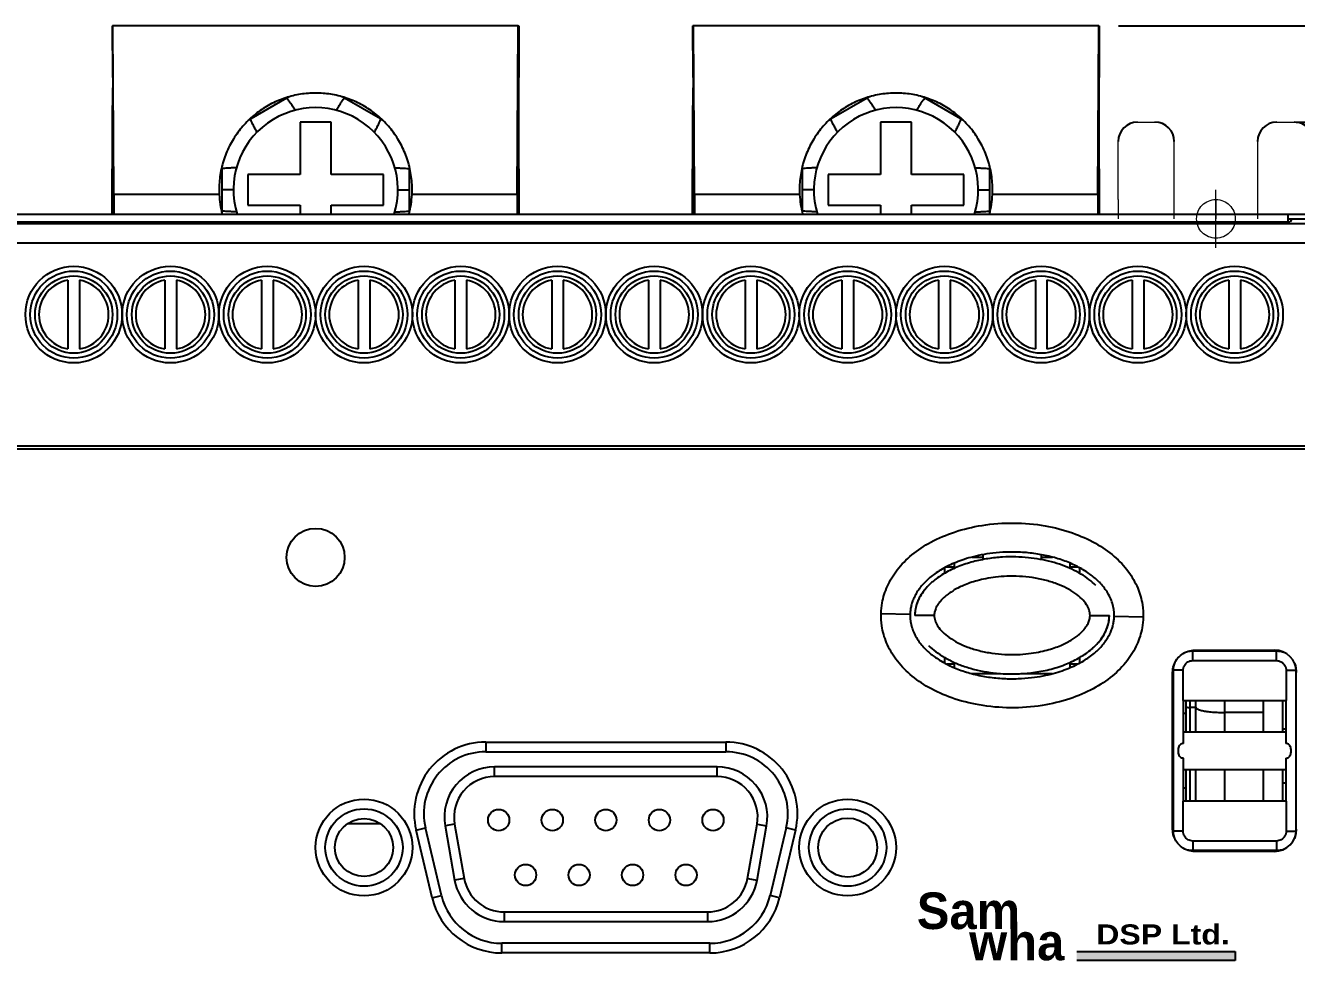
# Model space of a CAD drawing. Header units: millimetres. Extents: x 54 to 1685, y 68 to 1015.
# Drawn here: x 1211.7 to 1277.4, y 688.6 to 737.8 of the extents above; entities that cross this region are included whole.
import ezdxf

# ---------------------------------------------------------------- set-up
doc = ezdxf.new("R2010")
doc.units = ezdxf.units.MM
doc.linetypes.add('ACAD_ISO03W100', pattern=[30, 12, -18])
doc.linetypes.add('DASHED2', pattern=[9.525, 6.35, -3.175])
doc.layers.add('2', color=6, linetype='Continuous')
doc.styles.get("Standard").update_dxf_attribs({"font": 'BareunDotumPro1.ttf'})
doc.dimstyles.get("Standard").update_dxf_attribs({"dimtxt": 4, "dimasz": 2, "dimexe": 0.2, "dimexo": 1, "dimgap": 0.09, "dimtad": 0, "dimtoh": 1, "dimdec": 1, "dimzin": 0, "dimdsep": 46, "dimtxsty": 'Standard', "dimcen": -3, "dimadec": 0, "dimazin": 0, "dimtfac": 1, "dimtdec": 1, "dimtofl": 0, "dimtmove": 0, "dimatfit": 3, "dimfxl": 0, "dimtolj": 1, "dimtzin": 0, "dimarcsym": 0})

# ---------------------------------------------------------------- blocks, each defined once
blk = doc.blocks.new('*D23')
at = {"color": 0, "lineweight": -2}
for p, q in [((1274.199, 728.009), (1313.268, 728.009)), ((1313.068, 726.009), (1313.068, 706.07)), ((1313.068, 673.759), (1313.068, 693.699)), ((1274.249, 671.759), (1313.268, 671.759))]:
    blk.add_line(p, q, dxfattribs=at)
at = {"color": 0}
for points in [[(1313.401, 726.009), (1312.735, 726.009), (1313.068, 728.009)], [(1312.735, 673.759), (1313.401, 673.759), (1313.068, 671.759)]]:
    blk.add_solid(points, dxfattribs=at)
at = {"layer": 'Defpoints', "color": 0}
for p in [(1273.199, 728.009), (1313.068, 728.009), (1273.249, 671.759)]:
    blk.add_point(p, dxfattribs=at)
at = {"color": 0, "linetype": 'DASHED2', "insert": (1313.068, 699.884), "char_height": 4, "attachment_point": 5, "rotation": 90}
blk.add_mtext('\\A1;56.3', dxfattribs=at)
blk = doc.blocks.new('*D24')
at = {"color": 0, "lineweight": -2}
for p, q in [((1277.349, 732.759), (1323.78, 732.759)), ((1323.58, 730.759), (1323.58, 706.349)), ((1323.58, 669.759), (1323.58, 694.169)), ((1278.249, 667.759), (1323.78, 667.759))]:
    blk.add_line(p, q, dxfattribs=at)
at = {"color": 0}
for points in [[(1323.913, 730.759), (1323.247, 730.759), (1323.58, 732.759)], [(1323.247, 669.759), (1323.913, 669.759), (1323.58, 667.759)]]:
    blk.add_solid(points, dxfattribs=at)
at = {"layer": 'Defpoints', "color": 0}
for p in [(1276.349, 732.759), (1277.249, 667.759), (1323.58, 667.759)]:
    blk.add_point(p, dxfattribs=at)
at = {"color": 0, "linetype": 'DASHED2', "insert": (1323.58, 700.259), "char_height": 4, "attachment_point": 5, "rotation": 90}
blk.add_mtext('\\A1;65.0', dxfattribs=at)
blk = doc.blocks.new('*D25')
at = {"color": 0, "lineweight": -2}
for p, q in [((1268.165, 737.737), (1334.692, 737.737)), ((1334.492, 735.737), (1334.492, 706.441)), ((1334.492, 664.775), (1334.492, 694.071)), ((1268.046, 662.775), (1334.692, 662.775))]:
    blk.add_line(p, q, dxfattribs=at)
at = {"color": 0}
for points in [[(1334.825, 735.737), (1334.159, 735.737), (1334.492, 737.737)], [(1334.159, 664.775), (1334.825, 664.775), (1334.492, 662.775)]]:
    blk.add_solid(points, dxfattribs=at)
at = {"layer": 'Defpoints', "color": 0}
for p in [(1267.165, 737.737), (1267.046, 662.775), (1334.492, 662.775)]:
    blk.add_point(p, dxfattribs=at)
at = {"color": 0, "linetype": 'DASHED2', "insert": (1334.492, 700.256), "char_height": 4, "attachment_point": 5, "rotation": 90}
blk.add_mtext('\\A1;75.0', dxfattribs=at)

msp = doc.modelspace()

# ---------------------------------------------------------------- hatches: boundary and pattern name
msp.add_hatch(color=5).paths.add_polyline_path([(1266.007, 689.414), (1266.007, 689.881), (1274.2, 689.881), (1274.2, 689.414)])

# ---------------------------------------------------------------- linework, layer by layer
at = {"color": 7, "linetype": 'Continuous'}
for p, q in [((1216.166, 736.459), (1216.167, 737.737)), ((1216.189, 737.744), (1216.167, 737.737)), ((1237.142, 737.744), (1216.189, 737.744)), ((1216.242, 729.012), (1216.189, 737.744)), ((1216.2, 737.759), (1235.269, 737.759)), ((1216.2, 737.744), (1216.2, 737.759)), ((1216.286, 737.744), (1216.286, 737.759)), ((1218.052, 737.744), (1218.052, 737.759)), ((1218.062, 737.759), (1218.062, 737.744)), ((1218.071, 737.744), (1218.071, 737.759)), ((1218.101, 737.759), (1218.101, 737.744)), ((1235.23, 737.759), (1235.23, 737.744)), ((1235.26, 737.759), (1235.261, 737.744)), ((1235.269, 737.744), (1235.269, 737.759)), ((1235.28, 737.759), (1237.132, 737.759)), ((1235.28, 737.759), (1235.28, 737.744)), ((1237.046, 737.759), (1237.046, 737.744)), ((1237.09, 729.012), (1237.142, 737.744)), ((1237.132, 737.744), (1237.132, 737.759)), ((1237.142, 737.744), (1237.165, 737.737)), ((1237.165, 737.737), (1237.165, 736.459)), ((1246.166, 736.459), (1246.167, 737.737)), ((1246.189, 737.744), (1246.167, 737.737)), ((1267.142, 737.744), (1246.189, 737.744)), ((1246.242, 729.012), (1246.189, 737.744)), ((1246.2, 737.759), (1265.269, 737.759)), ((1246.2, 737.744), (1246.2, 737.759)), ((1246.286, 737.744), (1246.286, 737.759)), ((1248.052, 737.744), (1248.052, 737.759)), ((1248.062, 737.759), (1248.062, 737.744)), ((1248.071, 737.744), (1248.071, 737.759)), ((1248.101, 737.759), (1248.101, 737.744)), ((1265.23, 737.759), (1265.23, 737.744)), ((1265.26, 737.759), (1265.261, 737.744)), ((1265.269, 737.744), (1265.269, 737.759)), ((1265.28, 737.759), (1267.132, 737.759)), ((1265.28, 737.759), (1265.28, 737.744)), ((1267.046, 737.759), (1267.046, 737.744)), ((1267.09, 729.012), (1267.142, 737.744)), ((1267.132, 737.744), (1267.132, 737.759)), ((1267.142, 737.744), (1267.165, 737.737)), ((1267.165, 737.737), (1267.165, 736.459)), ((1216.166, 736.459), (1216.217, 728.009)), ((1237.165, 736.459), (1237.115, 728.009)), ((1246.166, 736.459), (1246.217, 728.009)), ((1267.165, 736.459), (1267.115, 728.009)), ((1216.166, 732.715), (1216.178, 734.529)), ((1225.166, 733.993), (1223.316, 732.925)), ((1230.016, 732.925), (1228.166, 733.993)), ((1237.166, 732.715), (1237.154, 734.529)), ((1246.166, 732.715), (1246.178, 734.529)), ((1255.166, 733.993), (1253.316, 732.925)), ((1260.016, 732.925), (1258.166, 733.993)), ((1267.166, 732.715), (1267.154, 734.529)), ((1216.153, 728.009), (1216.166, 732.715)), ((1227.466, 732.759), (1225.866, 732.759)), ((1225.866, 732.759), (1225.866, 730.059)), ((1227.466, 730.059), (1227.466, 732.759)), ((1237.178, 728.009), (1237.166, 732.715)), ((1246.153, 728.009), (1246.166, 732.715)), ((1257.466, 732.759), (1255.866, 732.759)), ((1255.866, 732.759), (1255.866, 730.059)), ((1257.466, 730.059), (1257.466, 732.759)), ((1267.178, 728.009), (1267.166, 732.715)), ((1221.816, 730.327), (1221.816, 728.191)), ((1225.866, 730.059), (1223.166, 730.059)), ((1223.166, 730.059), (1223.166, 728.459)), ((1230.166, 730.059), (1227.466, 730.059)), ((1230.166, 728.459), (1230.166, 730.059)), ((1231.516, 728.191), (1231.516, 730.327)), ((1251.816, 730.327), (1251.816, 728.191)), ((1255.866, 730.059), (1253.166, 730.059)), ((1253.166, 730.059), (1253.166, 728.459)), ((1260.166, 730.059), (1257.466, 730.059)), ((1260.166, 728.459), (1260.166, 730.059)), ((1261.516, 728.191), (1261.516, 730.327)), ((1216.242, 729.012), (1216.242, 728.009)), ((1221.684, 729.012), (1216.242, 729.012)), ((1222.416, 729.259), (1221.816, 729.259)), ((1230.916, 729.259), (1231.516, 729.259)), ((1237.09, 729.012), (1231.648, 729.012)), ((1237.09, 729.012), (1237.09, 728.009)), ((1251.684, 729.012), (1246.242, 729.012)), ((1246.242, 729.012), (1246.242, 728.009)), ((1252.416, 729.259), (1251.816, 729.259)), ((1260.916, 729.259), (1261.516, 729.259)), ((1267.09, 729.012), (1261.648, 729.012)), ((1267.09, 729.012), (1267.09, 728.009)), ((1176.416, 728.009), (1276.916, 728.009)), ((1223.166, 728.459), (1225.866, 728.459)), ((1225.866, 728.459), (1225.866, 728.009)), ((1227.466, 728.459), (1230.166, 728.459)), ((1227.466, 728.009), (1227.466, 728.459)), ((1253.166, 728.459), (1255.866, 728.459)), ((1255.866, 728.459), (1255.866, 728.009)), ((1257.466, 728.459), (1260.166, 728.459)), ((1257.466, 728.009), (1257.466, 728.459)), ((1267.211, 728.009), (1268.149, 728.009)), ((1276.916, 728.009), (1276.916, 727.601)), ((1278.211, 727.498), (1175.121, 727.498)), ((1176.291, 727.601), (1277.041, 727.601)), ((1276.916, 727.759), (1278.41, 727.759)), ((1277.115, 727.759), (1277.041, 727.601)), ((1278.211, 726.498), (1175.121, 726.498)), ((1213.866, 724.584), (1213.866, 721.034)), ((1214.466, 724.584), (1214.466, 721.034)), ((1218.866, 724.584), (1218.866, 721.034)), ((1219.466, 724.584), (1219.466, 721.034)), ((1223.866, 724.584), (1223.866, 721.034)), ((1224.466, 724.584), (1224.466, 721.034)), ((1228.866, 724.584), (1228.866, 721.034)), ((1229.466, 724.584), (1229.466, 721.034)), ((1233.866, 724.584), (1233.866, 721.034)), ((1234.466, 724.584), (1234.466, 721.034)), ((1238.866, 724.584), (1238.866, 721.034)), ((1239.466, 724.584), (1239.466, 721.034)), ((1243.866, 724.584), (1243.866, 721.034)), ((1244.466, 724.584), (1244.466, 721.034)), ((1248.866, 724.584), (1248.866, 721.034)), ((1249.466, 724.584), (1249.466, 721.034)), ((1253.866, 724.584), (1253.866, 721.034)), ((1254.466, 724.584), (1254.466, 721.034)), ((1258.866, 724.584), (1258.866, 721.034)), ((1259.466, 724.584), (1259.466, 721.034)), ((1263.866, 724.584), (1263.866, 721.034)), ((1264.466, 724.584), (1264.466, 721.034)), ((1268.866, 724.584), (1268.866, 721.034)), ((1269.466, 724.584), (1269.466, 721.034)), ((1273.866, 724.584), (1273.866, 721.034)), ((1274.466, 724.584), (1274.466, 721.034)), ((1279.784, 716.009), (1173.548, 716.009)), ((1279.65, 715.859), (1173.682, 715.859)), ((1261.166, 710.259), (1260.603, 710.259)), ((1261.166, 710.138), (1261.166, 710.387)), ((1264.166, 710.381), (1264.166, 710.146)), ((1264.753, 710.259), (1264.166, 710.259)), ((1259.166, 709.705), (1259.166, 709.428)), ((1259.666, 709.759), (1259.28, 709.759)), ((1259.666, 709.943), (1259.666, 709.675)), ((1265.666, 709.684), (1265.666, 709.951)), ((1266.048, 709.759), (1265.666, 709.759)), ((1266.166, 709.428), (1266.166, 709.7)), ((1255.892, 707.357), (1257.391, 707.316)), ((1258.64, 707.259), (1257.64, 707.259)), ((1266.692, 707.259), (1267.692, 707.259)), ((1269.44, 707.162), (1267.941, 707.203)), ((1259.166, 705.088), (1259.166, 704.819)), ((1266.166, 704.814), (1266.166, 705.094)), ((1276.34, 705.433), (1271.992, 705.433)), ((1271.992, 705.433), (1272.003, 705.422)), ((1272.003, 705.422), (1276.329, 705.422)), ((1272.003, 704.922), (1272.003, 705.422)), ((1272.113, 705.462), (1276.218, 705.462)), ((1276.34, 705.433), (1276.329, 705.422)), ((1276.329, 704.922), (1276.329, 705.422)), ((1259.284, 704.759), (1259.666, 704.759)), ((1259.666, 704.833), (1259.666, 704.567)), ((1265.666, 704.575), (1265.666, 704.846)), ((1265.666, 704.759), (1266.052, 704.759)), ((1270.992, 704.433), (1271.003, 704.422)), ((1270.992, 704.433), (1270.992, 696.085)), ((1271.503, 704.422), (1271.003, 704.422)), ((1271.003, 696.096), (1271.003, 704.422)), ((1271.509, 702.859), (1271.503, 704.422)), ((1272.003, 704.922), (1276.329, 704.922)), ((1276.829, 704.422), (1276.822, 702.859)), ((1276.829, 704.422), (1277.329, 704.422)), ((1277.339, 704.433), (1277.329, 704.422)), ((1277.329, 704.422), (1277.329, 696.096)), ((1277.339, 696.085), (1277.339, 704.433)), ((1260.579, 704.259), (1262.07, 704.259)), ((1263.203, 704.259), (1264.729, 704.259)), ((1270.963, 696.207), (1270.963, 704.312)), ((1271.509, 702.859), (1276.822, 702.859)), ((1271.516, 700.634), (1271.516, 702.859)), ((1271.666, 701.234), (1271.666, 702.859)), ((1271.866, 701.234), (1271.866, 702.859)), ((1272.166, 702.499), (1271.866, 702.499)), ((1272.166, 701.234), (1272.166, 702.859)), ((1273.666, 701.234), (1273.666, 702.859)), ((1275.666, 701.234), (1275.666, 702.859)), ((1276.666, 701.234), (1276.666, 702.859)), ((1276.816, 702.859), (1276.816, 700.634)), ((1271.666, 702.189), (1271.516, 702.189)), ((1275.666, 702.238), (1273.666, 702.238)), ((1271.516, 701.234), (1276.816, 701.234)), ((1276.816, 701.378), (1276.666, 701.378)), ((1235.459, 700.709), (1247.872, 700.709)), ((1235.459, 700.709), (1235.459, 700.209)), ((1247.872, 700.709), (1247.872, 700.209)), ((1235.459, 700.209), (1247.872, 700.209)), ((1271.516, 697.659), (1271.516, 699.885)), ((1276.816, 699.885), (1276.816, 697.659)), ((1247.416, 699.429), (1235.916, 699.429)), ((1235.916, 698.929), (1235.916, 699.429)), ((1247.416, 698.929), (1247.416, 699.429)), ((1271.516, 699.284), (1276.816, 699.284)), ((1271.666, 697.659), (1271.666, 699.284)), ((1271.866, 697.659), (1271.866, 699.284)), ((1272.166, 697.659), (1272.166, 699.284)), ((1273.666, 697.659), (1273.666, 699.284)), ((1275.666, 697.659), (1275.666, 699.284)), ((1276.666, 697.659), (1276.666, 699.284)), ((1247.416, 698.929), (1235.916, 698.929)), ((1276.816, 698.578), (1276.666, 698.578)), ((1271.666, 698.329), (1271.516, 698.329)), ((1271.503, 696.096), (1271.509, 697.659)), ((1276.822, 697.659), (1271.509, 697.659)), ((1276.822, 697.659), (1276.829, 696.096)), ((1228.347, 696.509), (1229.984, 696.509)), ((1233.848, 696.465), (1233.355, 696.378)), ((1233.848, 696.465), (1234.341, 693.665)), ((1248.99, 693.665), (1249.484, 696.465)), ((1249.484, 696.465), (1249.976, 696.378)), ((1231.859, 696.157), (1232.345, 696.272)), ((1232.688, 692.657), (1231.859, 696.157)), ((1233.174, 692.772), (1232.345, 696.272)), ((1233.355, 696.378), (1233.849, 693.578)), ((1249.483, 693.578), (1249.976, 696.378)), ((1250.986, 696.272), (1250.157, 692.772)), ((1251.473, 696.157), (1250.644, 692.657)), ((1251.473, 696.157), (1250.986, 696.272)), ((1270.992, 696.085), (1271.003, 696.096)), ((1271.503, 696.096), (1271.003, 696.096)), ((1276.829, 696.096), (1277.329, 696.096)), ((1277.339, 696.085), (1277.329, 696.096)), ((1276.329, 695.596), (1272.003, 695.596)), ((1272.003, 695.596), (1272.003, 695.097)), ((1276.329, 695.596), (1276.329, 695.097)), ((1271.992, 695.086), (1272.003, 695.097)), ((1271.992, 695.086), (1276.34, 695.086)), ((1276.329, 695.097), (1272.003, 695.097)), ((1276.218, 695.057), (1272.113, 695.057)), ((1276.34, 695.086), (1276.329, 695.097)), ((1234.341, 693.665), (1233.849, 693.578)), ((1248.99, 693.665), (1249.483, 693.578)), ((1232.688, 692.657), (1233.174, 692.772)), ((1250.644, 692.657), (1250.157, 692.772)), ((1236.41, 691.929), (1246.922, 691.929)), ((1236.41, 691.929), (1236.41, 691.429)), ((1246.922, 691.929), (1246.922, 691.429)), ((1236.41, 691.429), (1246.922, 691.429)), ((1247.043, 690.309), (1236.288, 690.309)), ((1236.288, 689.809), (1236.288, 690.309)), ((1247.043, 689.809), (1247.043, 690.309)), ((1247.043, 689.809), (1236.288, 689.809))]:
    msp.add_line(p, q, dxfattribs=at)
at = {"color": 5}
for p, q in [((1266.007, 689.881), (1274.2, 689.881)), ((1274.2, 689.881), (1274.2, 689.414)), ((1274.2, 689.414), (1266.007, 689.414))]:
    msp.add_line(p, q, dxfattribs=at)
at = {"color": 7, "linetype": 'Continuous'}
for centre, radius in [((1214.166, 722.809), 2.5), ((1214.166, 722.809), 2.25), ((1214.166, 722.809), 2), ((1219.166, 722.809), 2.5), ((1219.166, 722.809), 2.25), ((1219.166, 722.809), 2), ((1224.166, 722.809), 2.5), ((1224.166, 722.809), 2.25), ((1224.166, 722.809), 2), ((1229.166, 722.809), 2.5), ((1229.166, 722.809), 2.25), ((1229.166, 722.809), 2), ((1234.166, 722.809), 2.5), ((1234.166, 722.809), 2.25), ((1234.166, 722.809), 2), ((1239.166, 722.809), 2.5), ((1239.166, 722.809), 2.25), ((1239.166, 722.809), 2), ((1244.166, 722.809), 2.5), ((1244.166, 722.809), 2.25), ((1244.166, 722.809), 2), ((1249.166, 722.809), 2.5), ((1249.166, 722.809), 2.25), ((1249.166, 722.809), 2), ((1254.166, 722.809), 2.5), ((1254.166, 722.809), 2.25), ((1254.166, 722.809), 2), ((1259.166, 722.809), 2.5), ((1259.166, 722.809), 2.25), ((1259.166, 722.809), 2), ((1264.166, 722.809), 2.5), ((1264.166, 722.809), 2.25), ((1264.166, 722.809), 2), ((1269.166, 722.809), 2.5), ((1269.166, 722.809), 2.25), ((1269.166, 722.809), 2), ((1274.166, 722.809), 2.5), ((1274.166, 722.809), 2.25), ((1274.166, 722.809), 2), ((1226.666, 710.259), 1.5), ((1229.166, 695.259), 2.5), ((1254.166, 695.259), 2.5), ((1229.166, 695.259), 2), ((1236.126, 696.679), 0.55), ((1238.896, 696.679), 0.55), ((1241.666, 696.679), 0.55), ((1244.436, 696.679), 0.55), ((1247.206, 696.679), 0.55), ((1254.166, 695.259), 2), ((1229.166, 695.259), 1.5), ((1254.166, 695.259), 1.525), ((1237.516, 693.839), 0.55), ((1240.286, 693.839), 0.55), ((1243.046, 693.839), 0.55), ((1245.816, 693.839), 0.55)]:
    msp.add_circle(centre, radius, dxfattribs=at)
for centre, radius, start, end in [((1226.666, 731.395), 3, 117.0921, 120), ((1226.666, 731.395), 3, 60, 62.90654), ((1256.666, 731.395), 3, 117.0921, 120), ((1256.666, 731.395), 3, 60, 62.90654), ((1226.666, 729.259), 4.25, 342.85574, 197.14426), ((1256.666, 729.259), 4.25, 342.85574, 197.14426), ((1224.816, 730.327), 3, 120, 122.88139), ((1228.516, 730.327), 3, 57.11814, 60), ((1254.816, 730.327), 3, 120, 122.88139), ((1258.516, 730.327), 3, 57.11814, 60), ((1269.149, 731.759), 1, 90, 180), ((1270.049, 731.759), 1, 0, 90), ((1276.349, 731.759), 1, 90, 180), ((1277.249, 731.759), 1, 0, 90), ((1224.816, 730.327), 3, 178.7008, 180), ((1228.516, 730.327), 3, 0, 1.29858), ((1254.816, 730.327), 3, 178.7008, 180), ((1258.516, 730.327), 3, 0, 1.29858), ((1226.666, 729.259), 4.988, 182.83836, 194.55095), ((1226.666, 729.259), 4.988, 345.44905, 357.16164), ((1256.666, 729.259), 4.988, 182.83836, 194.55095), ((1256.666, 729.259), 4.988, 345.44905, 357.16164), ((1224.816, 728.191), 3, 180, 181.49895), ((1228.516, 728.191), 3, 358.50045, 0), ((1254.816, 728.191), 3, 180, 181.49895), ((1258.516, 728.191), 3, 358.50045, 0), ((1214.166, 722.809), 1.8, 99.59407, 260.40593), ((1214.166, 722.809), 1.8, 279.59407, 80.40593), ((1219.166, 722.809), 1.8, 99.59407, 260.40593), ((1219.166, 722.809), 1.8, 279.59407, 80.40593), ((1224.166, 722.809), 1.8, 99.59407, 260.40593), ((1224.166, 722.809), 1.8, 279.59407, 80.40593), ((1229.166, 722.809), 1.8, 99.59407, 260.40593), ((1229.166, 722.809), 1.8, 279.59407, 80.40593), ((1234.166, 722.809), 1.8, 99.59407, 260.40593), ((1234.166, 722.809), 1.8, 279.59407, 80.40593), ((1239.166, 722.809), 1.8, 99.59407, 260.40593), ((1239.166, 722.809), 1.8, 279.59407, 80.40593), ((1244.166, 722.809), 1.8, 99.59407, 260.40593), ((1244.166, 722.809), 1.8, 279.59407, 80.40593), ((1249.166, 722.809), 1.8, 99.59407, 260.40593), ((1249.166, 722.809), 1.8, 279.59407, 80.40593), ((1254.166, 722.809), 1.8, 99.59407, 260.40593), ((1254.166, 722.809), 1.8, 279.59407, 80.40593), ((1259.166, 722.809), 1.8, 99.59407, 260.40593), ((1259.166, 722.809), 1.8, 279.59407, 80.40593), ((1264.166, 722.809), 1.8, 99.59407, 260.40593), ((1264.166, 722.809), 1.8, 279.59407, 80.40593), ((1269.166, 722.809), 1.8, 99.59407, 260.40593), ((1269.166, 722.809), 1.8, 279.59407, 80.40593), ((1274.166, 722.809), 1.8, 99.59407, 260.40593), ((1274.166, 722.809), 1.8, 279.59407, 80.40593), ((1276.218, 704.312), 1.15, 0, 90), ((1235.459, 697.009), 3.7, 90, 193.32453), ((1247.872, 697.009), 3.7, 346.67547, 90), ((1235.459, 697.009), 3.2, 90, 193.32453), ((1247.872, 697.009), 3.2, 346.67547, 90), ((1235.916, 696.829), 2.6, 90, 190), ((1247.416, 696.829), 2.6, 350, 90), ((1235.916, 696.829), 2.1, 90, 190), ((1247.416, 696.829), 2.1, 350, 90), ((1276.218, 696.207), 1.15, 270, 0), ((1236.41, 694.029), 2.6, 190, 270), ((1236.41, 694.029), 2.1, 190, 270), ((1246.922, 694.029), 2.1, 270, 350), ((1246.922, 694.029), 2.6, 270, 350), ((1236.288, 693.509), 3.7, 193.32453, 270), ((1236.288, 693.509), 3.2, 193.32453, 270), ((1247.043, 693.509), 3.2, 270, 346.67547), ((1247.043, 693.509), 3.7, 270, 346.67547)]:
    msp.add_arc(centre, radius, start, end, dxfattribs=at)
for points, knots in [([(1226.666, 734.263), (1226.405, 734.263), (1225.881, 734.222), (1225.114, 734.038), (1224.38, 733.733), (1223.699, 733.312), (1223.088, 732.783), (1222.565, 732.155), (1222.148, 731.444), (1221.851, 730.668), (1221.686, 729.849), (1221.669, 729.29), (1221.684, 729.012)], [0, 0, 0, 0, 0.782456, 1.568205, 2.358543, 3.155402, 3.960285, 4.773678, 5.59516, 6.422966, 7.255029, 8.090033, 8.090033, 8.090033, 8.090033]), ([(1225.602, 733.374), (1225.56, 733.444), (1225.48, 733.575), (1225.369, 733.744), (1225.275, 733.884), (1225.219, 733.947), (1225.177, 734), (1225.166, 733.993)], [0, 0, 0, 0, 0.2450141, 0.4560949, 0.6187436, 0.7220894, 0.7614113, 0.7614113, 0.7614113, 0.7614113]), ([(1231.648, 729.012), (1231.663, 729.29), (1231.645, 729.849), (1231.48, 730.668), (1231.184, 731.444), (1230.767, 732.155), (1230.244, 732.783), (1229.633, 733.312), (1228.951, 733.733), (1228.218, 734.038), (1227.45, 734.222), (1226.927, 734.263), (1226.666, 734.263)], [0, 0, 0, 0, 0.835004, 1.667068, 2.494873, 3.316355, 4.129748, 4.934632, 5.731491, 6.521829, 7.307578, 8.090033, 8.090033, 8.090033, 8.090033]), ([(1227.73, 733.374), (1227.772, 733.444), (1227.852, 733.575), (1227.962, 733.744), (1228.056, 733.884), (1228.112, 733.947), (1228.154, 734), (1228.166, 733.993)], [0, 0, 0, 0, 0.2450028, 0.4560784, 0.6187295, 0.7220858, 0.7614231, 0.7614231, 0.7614231, 0.7614231]), ([(1256.666, 734.263), (1256.405, 734.263), (1255.881, 734.222), (1255.114, 734.038), (1254.38, 733.733), (1253.699, 733.312), (1253.088, 732.783), (1252.565, 732.155), (1252.148, 731.444), (1251.851, 730.668), (1251.686, 729.849), (1251.669, 729.29), (1251.684, 729.012)], [0, 0, 0, 0, 0.782456, 1.568205, 2.358543, 3.155402, 3.960285, 4.773678, 5.59516, 6.422966, 7.255029, 8.090033, 8.090033, 8.090033, 8.090033]), ([(1255.602, 733.374), (1255.56, 733.444), (1255.48, 733.575), (1255.369, 733.744), (1255.275, 733.884), (1255.219, 733.947), (1255.177, 734), (1255.166, 733.993)], [0, 0, 0, 0, 0.2450141, 0.4560949, 0.6187436, 0.7220894, 0.7614113, 0.7614113, 0.7614113, 0.7614113]), ([(1261.648, 729.012), (1261.663, 729.29), (1261.645, 729.849), (1261.48, 730.668), (1261.184, 731.444), (1260.767, 732.155), (1260.244, 732.783), (1259.633, 733.312), (1258.951, 733.733), (1258.218, 734.038), (1257.45, 734.222), (1256.927, 734.263), (1256.666, 734.263)], [0, 0, 0, 0, 0.835004, 1.667068, 2.494873, 3.316355, 4.129748, 4.934632, 5.731491, 6.521829, 7.307578, 8.090033, 8.090033, 8.090033, 8.090033]), ([(1257.73, 733.374), (1257.772, 733.444), (1257.852, 733.575), (1257.962, 733.744), (1258.056, 733.884), (1258.112, 733.947), (1258.154, 734), (1258.166, 733.993)], [0, 0, 0, 0, 0.2450028, 0.4560784, 0.6187295, 0.7220858, 0.7614231, 0.7614231, 0.7614231, 0.7614231]), ([(1223.634, 732.238), (1223.595, 732.309), (1223.522, 732.444), (1223.43, 732.624), (1223.356, 732.776), (1223.33, 732.856), (1223.305, 732.919), (1223.316, 732.925)], [0, 0, 0, 0, 0.2450027, 0.4560782, 0.6187292, 0.7220854, 0.7614223, 0.7614223, 0.7614223, 0.7614223]), ([(1229.697, 732.238), (1229.737, 732.309), (1229.81, 732.444), (1229.902, 732.624), (1229.976, 732.776), (1230.002, 732.856), (1230.027, 732.919), (1230.016, 732.925)], [0, 0, 0, 0, 0.245014, 0.4560947, 0.6187433, 0.722089, 0.7614107, 0.7614107, 0.7614107, 0.7614107]), ([(1253.634, 732.238), (1253.595, 732.309), (1253.522, 732.444), (1253.43, 732.624), (1253.356, 732.776), (1253.33, 732.856), (1253.305, 732.919), (1253.316, 732.925)], [0, 0, 0, 0, 0.2450027, 0.4560782, 0.6187292, 0.7220854, 0.7614223, 0.7614223, 0.7614223, 0.7614223]), ([(1259.697, 732.238), (1259.737, 732.309), (1259.81, 732.444), (1259.902, 732.624), (1259.976, 732.776), (1260.002, 732.856), (1260.027, 732.919), (1260.016, 732.925)], [0, 0, 0, 0, 0.245014, 0.4560947, 0.6187433, 0.722089, 0.7614107, 0.7614107, 0.7614107, 0.7614107]), ([(1222.57, 730.395), (1222.489, 730.394), (1222.336, 730.39), (1222.134, 730.379), (1221.965, 730.367), (1221.883, 730.35), (1221.816, 730.34), (1221.816, 730.327)], [0, 0, 0, 0, 0.2450115, 0.4560913, 0.618741, 0.72209, 0.7614164, 0.7614164, 0.7614164, 0.7614164]), ([(1230.761, 730.395), (1230.843, 730.394), (1230.996, 730.39), (1231.198, 730.379), (1231.366, 730.367), (1231.449, 730.35), (1231.516, 730.34), (1231.516, 730.327)], [0, 0, 0, 0, 0.2450029, 0.4560786, 0.6187298, 0.7220862, 0.7614235, 0.7614235, 0.7614235, 0.7614235]), ([(1252.57, 730.395), (1252.489, 730.394), (1252.336, 730.39), (1252.134, 730.379), (1251.965, 730.367), (1251.883, 730.35), (1251.816, 730.34), (1251.816, 730.327)], [0, 0, 0, 0, 0.2450115, 0.4560913, 0.618741, 0.72209, 0.7614164, 0.7614164, 0.7614164, 0.7614164]), ([(1260.761, 730.395), (1260.843, 730.394), (1260.996, 730.39), (1261.198, 730.379), (1261.366, 730.367), (1261.449, 730.35), (1261.516, 730.34), (1261.516, 730.327)], [0, 0, 0, 0, 0.2450029, 0.4560786, 0.6187298, 0.7220862, 0.7614235, 0.7614235, 0.7614235, 0.7614235]), ([(1222.57, 728.123), (1222.489, 728.125), (1222.336, 728.129), (1222.134, 728.14), (1221.965, 728.151), (1221.883, 728.168), (1221.816, 728.178), (1221.816, 728.191)], [0, 0, 0, 0, 0.2450029, 0.4560786, 0.6187298, 0.7220862, 0.7614235, 0.7614235, 0.7614235, 0.7614235]), ([(1230.761, 728.123), (1230.843, 728.125), (1230.996, 728.129), (1231.198, 728.14), (1231.366, 728.151), (1231.449, 728.168), (1231.516, 728.178), (1231.516, 728.191)], [0, 0, 0, 0, 0.2450115, 0.4560913, 0.618741, 0.72209, 0.7614164, 0.7614164, 0.7614164, 0.7614164]), ([(1252.57, 728.123), (1252.489, 728.125), (1252.336, 728.129), (1252.134, 728.14), (1251.965, 728.151), (1251.883, 728.168), (1251.816, 728.178), (1251.816, 728.191)], [0, 0, 0, 0, 0.2450029, 0.4560786, 0.6187298, 0.7220862, 0.7614235, 0.7614235, 0.7614235, 0.7614235]), ([(1260.761, 728.123), (1260.843, 728.125), (1260.996, 728.129), (1261.198, 728.14), (1261.366, 728.151), (1261.449, 728.168), (1261.516, 728.178), (1261.516, 728.191)], [0, 0, 0, 0, 0.2450115, 0.4560913, 0.618741, 0.72209, 0.7614164, 0.7614164, 0.7614164, 0.7614164]), ([(1255.892, 707.358), (1255.897, 707.54), (1255.947, 708.023), (1256.193, 708.804), (1256.714, 709.658), (1257.483, 710.437), (1258.489, 711.101), (1259.716, 711.62), (1261.159, 711.963), (1262.744, 712.078), (1264.322, 711.939), (1265.747, 711.576), (1266.956, 711.04), (1267.94, 710.361), (1268.685, 709.57), (1269.18, 708.71), (1269.413, 707.894), (1269.445, 707.377), (1269.439, 707.161)], [0, 0, 0, 0, 0.546261, 1.449738, 2.433674, 3.517326, 4.708675, 6.025908, 7.496873, 9.139092, 10.770694, 12.227481, 13.533539, 14.715968, 15.791245, 16.767348, 17.664147, 18.312374, 18.312374, 18.312374, 18.312374]), ([(1267.074, 709.07), (1266.936, 709.2), (1266.609, 709.463), (1266.044, 709.8), (1265.383, 710.087), (1264.66, 710.309), (1263.894, 710.459), (1263.119, 710.534), (1262.375, 710.54), (1261.692, 710.488), (1261.086, 710.393), (1260.555, 710.271), (1260.089, 710.128), (1259.674, 709.969), (1259.304, 709.796), (1258.973, 709.613), (1258.679, 709.42), (1258.443, 709.238), (1258.308, 709.118), (1258.257, 709.069)], [0, 0, 0, 0, 0.569192, 1.253364, 1.96597, 2.72678, 3.517837, 4.304699, 5.056442, 5.747288, 6.357723, 6.896243, 7.379123, 7.820456, 8.227497, 8.603865, 8.954103, 9.282821, 9.495872, 9.495872, 9.495872, 9.495872]), ([(1266.985, 708.808), (1266.876, 708.918), (1266.634, 709.13), (1266.221, 709.41), (1265.753, 709.658), (1265.241, 709.867), (1264.692, 710.037), (1264.11, 710.166), (1263.494, 710.252), (1262.84, 710.292), (1262.143, 710.279), (1261.403, 710.201), (1260.642, 710.044), (1259.894, 709.802), (1259.2, 709.474), (1258.782, 709.191), (1258.595, 709.035)], [0, 0, 0, 0, 0.463481, 0.963587, 1.494511, 2.049063, 2.621613, 3.215464, 3.834926, 4.485503, 5.178487, 5.925243, 6.713249, 7.506806, 8.277499, 9.010489, 9.010489, 9.010489, 9.010489]), ([(1258.257, 709.069), (1258.233, 709.047), (1258.14, 708.956), (1257.989, 708.792), (1257.819, 708.57), (1257.678, 708.344), (1257.566, 708.116), (1257.482, 707.889), (1257.427, 707.668), (1257.399, 707.478), (1257.392, 707.362), (1257.391, 707.316)], [0, 0, 0, 0, 0.097078, 0.390248, 0.668184, 0.933308, 1.18779, 1.430127, 1.657833, 1.869125, 2.006343, 2.006343, 2.006343, 2.006343]), ([(1266.692, 707.259), (1266.692, 707.346), (1266.66, 707.54), (1266.514, 707.833), (1266.261, 708.137), (1265.906, 708.427), (1265.464, 708.689), (1264.943, 708.915), (1264.351, 709.095), (1263.709, 709.221), (1263.053, 709.285), (1262.418, 709.29), (1261.837, 709.245), (1261.324, 709.166), (1260.881, 709.063), (1260.498, 708.946), (1260.164, 708.818), (1259.874, 708.683), (1259.623, 708.544), (1259.407, 708.403), (1259.225, 708.262), (1259.073, 708.124), (1258.949, 707.989), (1258.85, 707.861), (1258.774, 707.739), (1258.718, 707.626), (1258.679, 707.521), (1258.655, 707.426), (1258.643, 707.34), (1258.64, 707.285), (1258.64, 707.259)], [0, 0, 0, 0, 0.259209, 0.578864, 0.97221, 1.43581, 1.947176, 2.510436, 3.134933, 3.79982, 4.469164, 5.111913, 5.700703, 6.216758, 6.666803, 7.063513, 7.418237, 7.737094, 8.023164, 8.279474, 8.508873, 8.713703, 8.895713, 9.056918, 9.199442, 9.325249, 9.435839, 9.533053, 9.619323, 9.696988, 9.696988, 9.696988, 9.696988]), ([(1267.177, 708.969), (1267.169, 708.976), (1267.135, 709.011), (1267.101, 709.045), (1267.074, 709.07)], [0, 0, 0, 0, 0.0325713, 0.1449184, 0.1449184, 0.1449184, 0.1449184]), ([(1267.941, 707.259), (1267.941, 707.468), (1267.875, 707.899), (1267.597, 708.482), (1267.324, 708.818), (1267.177, 708.969)], [0, 0, 0, 0, 0.626983, 1.283588, 1.915398, 1.915398, 1.915398, 1.915398]), ([(1258.062, 708.474), (1258.043, 708.449), (1257.973, 708.348), (1257.91, 708.242), (1257.867, 708.16)], [0, 0, 0, 0, 0.0940356, 0.369266, 0.369266, 0.369266, 0.369266]), ([(1258.275, 708.733), (1258.219, 708.673), (1258.146, 708.587), (1258.079, 708.498), (1258.062, 708.474)], [0, 0, 0, 0, 0.2478077, 0.3359004, 0.3359004, 0.3359004, 0.3359004]), ([(1257.778, 707.964), (1257.771, 707.947), (1257.723, 707.821), (1257.687, 707.689), (1257.667, 707.574)], [0, 0, 0, 0, 0.0545244, 0.4051435, 0.4051435, 0.4051435, 0.4051435]), ([(1257.867, 708.16), (1257.842, 708.11), (1257.811, 708.045), (1257.783, 707.978), (1257.778, 707.964)], [0, 0, 0, 0, 0.1691613, 0.2161439, 0.2161439, 0.2161439, 0.2161439]), ([(1269.44, 707.161), (1269.435, 706.979), (1269.385, 706.496), (1269.139, 705.714), (1268.618, 704.861), (1267.849, 704.081), (1266.843, 703.417), (1265.615, 702.898), (1264.172, 702.555), (1262.588, 702.44), (1261.01, 702.579), (1259.584, 702.942), (1258.376, 703.479), (1257.392, 704.157), (1256.646, 704.949), (1256.151, 705.808), (1255.918, 706.625), (1255.887, 707.142), (1255.892, 707.358)], [0, 0, 0, 0, 0.546261, 1.449738, 2.433674, 3.517326, 4.708675, 6.025908, 7.496873, 9.139092, 10.770694, 12.227481, 13.533539, 14.715968, 15.791245, 16.767348, 17.664147, 18.312374, 18.312374, 18.312374, 18.312374]), ([(1257.39, 707.259), (1257.39, 707.05), (1257.457, 706.62), (1257.735, 706.037), (1258.008, 705.701), (1258.155, 705.55)], [0, 0, 0, 0, 0.626983, 1.283588, 1.915398, 1.915398, 1.915398, 1.915398]), ([(1257.649, 707.444), (1257.649, 707.442), (1257.643, 707.38), (1257.64, 707.318), (1257.64, 707.259)], [0, 0, 0, 0, 0.008583, 0.185382, 0.185382, 0.185382, 0.185382]), ([(1257.667, 707.574), (1257.661, 707.538), (1257.655, 707.495), (1257.65, 707.452), (1257.649, 707.444)], [0, 0, 0, 0, 0.1091308, 0.1309227, 0.1309227, 0.1309227, 0.1309227]), ([(1258.64, 707.259), (1258.64, 707.173), (1258.672, 706.979), (1258.817, 706.685), (1259.07, 706.382), (1259.425, 706.092), (1259.868, 705.83), (1260.389, 705.604), (1260.98, 705.423), (1261.622, 705.298), (1262.279, 705.234), (1262.913, 705.229), (1263.495, 705.273), (1264.008, 705.353), (1264.451, 705.455), (1264.834, 705.573), (1265.167, 705.7), (1265.458, 705.835), (1265.709, 705.975), (1265.924, 706.116), (1266.107, 706.256), (1266.259, 706.395), (1266.383, 706.529), (1266.482, 706.658), (1266.558, 706.779), (1266.614, 706.893), (1266.652, 706.997), (1266.677, 707.092), (1266.689, 707.179), (1266.692, 707.233), (1266.692, 707.259)], [0, 0, 0, 0, 0.259209, 0.578864, 0.97221, 1.43581, 1.947176, 2.510436, 3.134933, 3.79982, 4.469164, 5.111913, 5.700703, 6.216758, 6.666803, 7.063513, 7.418237, 7.737094, 8.023164, 8.279474, 8.508873, 8.713703, 8.895713, 9.056918, 9.199442, 9.325249, 9.435839, 9.533053, 9.619323, 9.696988, 9.696988, 9.696988, 9.696988]), ([(1267.075, 705.45), (1267.099, 705.472), (1267.192, 705.563), (1267.343, 705.727), (1267.513, 705.948), (1267.654, 706.174), (1267.766, 706.403), (1267.849, 706.63), (1267.905, 706.85), (1267.932, 707.041), (1267.939, 707.157), (1267.941, 707.203)], [0, 0, 0, 0, 0.097078, 0.390248, 0.668184, 0.933308, 1.18779, 1.430127, 1.657833, 1.869125, 2.006343, 2.006343, 2.006343, 2.006343]), ([(1267.663, 706.933), (1267.669, 706.971), (1267.676, 707.017), (1267.681, 707.063), (1267.682, 707.072)], [0, 0, 0, 0, 0.1132352, 0.1399653, 0.1399653, 0.1399653, 0.1399653]), ([(1267.682, 707.072), (1267.682, 707.076), (1267.689, 707.138), (1267.692, 707.2), (1267.692, 707.259)], [0, 0, 0, 0, 0.0106956, 0.1874945, 0.1874945, 0.1874945, 0.1874945]), ([(1267.261, 706.032), (1267.282, 706.062), (1267.354, 706.164), (1267.419, 706.271), (1267.46, 706.35)], [0, 0, 0, 0, 0.109382, 0.3746566, 0.3746566, 0.3746566, 0.3746566]), ([(1267.46, 706.35), (1267.485, 706.398), (1267.516, 706.463), (1267.544, 706.53), (1267.551, 706.547)], [0, 0, 0, 0, 0.1637272, 0.2172633, 0.2172633, 0.2172633, 0.2172633]), ([(1267.551, 706.547), (1267.559, 706.566), (1267.607, 706.692), (1267.643, 706.822), (1267.663, 706.933)], [0, 0, 0, 0, 0.0633808, 0.4028884, 0.4028884, 0.4028884, 0.4028884]), ([(1258.347, 705.711), (1258.465, 705.591), (1258.731, 705.361), (1259.187, 705.062), (1259.706, 704.802), (1260.274, 704.587), (1260.884, 704.42), (1261.532, 704.302), (1262.221, 704.235), (1262.961, 704.227), (1263.755, 704.291), (1264.577, 704.443), (1265.373, 704.69), (1266.094, 705.023), (1266.585, 705.35), (1266.829, 705.562), (1266.886, 705.615)], [0, 0, 0, 0, 0.504376, 1.051136, 1.633168, 2.241037, 2.870995, 3.527269, 4.214461, 4.946532, 5.744448, 6.60026, 7.448605, 8.239664, 8.975369, 9.208765, 9.208765, 9.208765, 9.208765]), ([(1267.048, 705.777), (1267.101, 705.833), (1267.174, 705.917), (1267.241, 706.005), (1267.261, 706.032)], [0, 0, 0, 0, 0.2321753, 0.3325203, 0.3325203, 0.3325203, 0.3325203]), ([(1258.155, 705.55), (1258.162, 705.542), (1258.196, 705.508), (1258.231, 705.474), (1258.258, 705.448)], [0, 0, 0, 0, 0.0325713, 0.1449184, 0.1449184, 0.1449184, 0.1449184]), ([(1258.258, 705.448), (1258.396, 705.318), (1258.723, 705.055), (1259.288, 704.719), (1259.949, 704.431), (1260.672, 704.21), (1261.438, 704.06), (1262.212, 703.984), (1262.956, 703.979), (1263.639, 704.031), (1264.246, 704.125), (1264.776, 704.248), (1265.243, 704.391), (1265.658, 704.55), (1266.028, 704.722), (1266.359, 704.906), (1266.653, 705.099), (1266.888, 705.281), (1267.023, 705.401), (1267.075, 705.45)], [0, 0, 0, 0, 0.569192, 1.253364, 1.96597, 2.72678, 3.517837, 4.304699, 5.056442, 5.747288, 6.357723, 6.896243, 7.379123, 7.820456, 8.227497, 8.603865, 8.954103, 9.282821, 9.495872, 9.495872, 9.495872, 9.495872]), ([(1270.963, 704.312), (1270.963, 704.432), (1271.002, 704.673), (1271.168, 704.999), (1271.426, 705.258), (1271.752, 705.424), (1271.993, 705.462), (1272.113, 705.462)], [0, 0, 0, 0, 0.359722, 0.719476, 1.079032, 1.438786, 1.798509, 1.798509, 1.798509, 1.798509]), ([(1271.631, 705.35), (1271.668, 705.365), (1271.788, 705.405), (1271.916, 705.422), (1272.003, 705.422)], [0, 0, 0, 0, 0.1196635, 0.3805248, 0.3805248, 0.3805248, 0.3805248]), ([(1276.329, 705.422), (1276.416, 705.422), (1276.543, 705.405), (1276.663, 705.365), (1276.699, 705.351)], [0, 0, 0, 0, 0.2614197, 0.3784487, 0.3784487, 0.3784487, 0.3784487]), ([(1271.003, 704.422), (1271.003, 704.509), (1271.02, 704.637), (1271.06, 704.758), (1271.075, 704.794)], [0, 0, 0, 0, 0.2614197, 0.3804882, 0.3804882, 0.3804882, 0.3804882]), ([(1271.503, 704.422), (1271.503, 704.466), (1271.514, 704.553), (1271.565, 704.675), (1271.645, 704.78), (1271.75, 704.86), (1271.872, 704.911), (1271.959, 704.922), (1272.003, 704.922)], [0, 0, 0, 0, 0.1308637, 0.26113, 0.3913896, 0.5217695, 0.6523961, 0.7829046, 0.7829046, 0.7829046, 0.7829046]), ([(1276.329, 704.922), (1276.373, 704.922), (1276.46, 704.911), (1276.582, 704.86), (1276.686, 704.78), (1276.767, 704.675), (1276.817, 704.553), (1276.829, 704.466), (1276.829, 704.422)], [0, 0, 0, 0, 0.1308637, 0.26113, 0.3913896, 0.5217695, 0.6523961, 0.7829046, 0.7829046, 0.7829046, 0.7829046]), ([(1277.257, 704.793), (1277.272, 704.756), (1277.312, 704.636), (1277.329, 704.509), (1277.329, 704.422)], [0, 0, 0, 0, 0.1176053, 0.3784667, 0.3784667, 0.3784667, 0.3784667]), ([(1271.666, 702.534), (1271.666, 702.529), (1271.681, 702.519), (1271.708, 702.512), (1271.752, 702.504), (1271.806, 702.5), (1271.845, 702.499), (1271.866, 702.499)], [0, 0, 0, 0, 0.0145257, 0.044538, 0.0894465, 0.145418, 0.2072447, 0.2072447, 0.2072447, 0.2072447]), ([(1272.166, 702.499), (1272.166, 702.476), (1272.217, 702.421), (1272.332, 702.377), (1272.511, 702.329), (1272.745, 702.291), (1273.025, 702.261), (1273.337, 702.243), (1273.555, 702.238), (1273.666, 702.238)], [0, 0, 0, 0, 0.069093, 0.192941, 0.378345, 0.619412, 0.905509, 1.223138, 1.556984, 1.556984, 1.556984, 1.556984]), ([(1271.516, 700.634), (1271.487, 700.636), (1271.425, 700.626), (1271.344, 700.573), (1271.283, 700.488), (1271.247, 700.38), (1271.24, 700.3), (1271.24, 700.259)], [0, 0, 0, 0, 0.0879604, 0.1811528, 0.2828321, 0.3962028, 0.5194764, 0.5194764, 0.5194764, 0.5194764]), ([(1277.092, 700.259), (1277.092, 700.3), (1277.084, 700.378), (1277.049, 700.485), (1276.991, 700.57), (1276.91, 700.625), (1276.847, 700.636), (1276.816, 700.634)], [0, 0, 0, 0, 0.1222033, 0.2339631, 0.3341445, 0.4266406, 0.5194433, 0.5194433, 0.5194433, 0.5194433]), ([(1271.24, 700.259), (1271.24, 700.217), (1271.248, 700.137), (1271.284, 700.029), (1271.344, 699.945), (1271.424, 699.893), (1271.486, 699.883), (1271.516, 699.885)], [0, 0, 0, 0, 0.126677, 0.2386621, 0.3386932, 0.4295762, 0.5194842, 0.5194842, 0.5194842, 0.5194842]), ([(1276.816, 699.885), (1276.845, 699.883), (1276.906, 699.892), (1276.988, 699.945), (1277.048, 700.03), (1277.084, 700.138), (1277.092, 700.218), (1277.092, 700.259)], [0, 0, 0, 0, 0.0872061, 0.1806188, 0.2824539, 0.3947938, 0.5194813, 0.5194813, 0.5194813, 0.5194813]), ([(1272.113, 695.057), (1271.993, 695.057), (1271.752, 695.095), (1271.426, 695.261), (1271.168, 695.52), (1271.002, 695.845), (1270.963, 696.087), (1270.963, 696.207)], [0, 0, 0, 0, 0.359722, 0.719476, 1.079032, 1.438786, 1.798509, 1.798509, 1.798509, 1.798509]), ([(1271.075, 695.724), (1271.06, 695.761), (1271.02, 695.882), (1271.003, 696.009), (1271.003, 696.096)], [0, 0, 0, 0, 0.1196635, 0.3805248, 0.3805248, 0.3805248, 0.3805248]), ([(1272.003, 695.596), (1271.959, 695.596), (1271.872, 695.608), (1271.75, 695.658), (1271.645, 695.739), (1271.565, 695.843), (1271.514, 695.965), (1271.503, 696.053), (1271.503, 696.096)], [0, 0, 0, 0, 0.1308637, 0.26113, 0.3913896, 0.5217695, 0.6523961, 0.7829046, 0.7829046, 0.7829046, 0.7829046]), ([(1276.829, 696.096), (1276.829, 696.053), (1276.817, 695.965), (1276.767, 695.843), (1276.686, 695.739), (1276.582, 695.658), (1276.46, 695.608), (1276.372, 695.596), (1276.329, 695.596)], [0, 0, 0, 0, 0.1308637, 0.26113, 0.3913896, 0.5217695, 0.6523961, 0.7829046, 0.7829046, 0.7829046, 0.7829046]), ([(1277.329, 696.096), (1277.329, 696.009), (1277.312, 695.882), (1277.272, 695.762), (1277.257, 695.726)], [0, 0, 0, 0, 0.2614197, 0.3784487, 0.3784487, 0.3784487, 0.3784487]), ([(1272.003, 695.097), (1271.916, 695.097), (1271.788, 695.113), (1271.668, 695.154), (1271.631, 695.168)], [0, 0, 0, 0, 0.2614197, 0.3804882, 0.3804882, 0.3804882, 0.3804882]), ([(1276.699, 695.168), (1276.663, 695.153), (1276.543, 695.113), (1276.416, 695.097), (1276.329, 695.097)], [0, 0, 0, 0, 0.1176053, 0.3784667, 0.3784667, 0.3784667, 0.3784667])]:
    msp.add_open_spline(points, degree=3, knots=knots, dxfattribs=at)
for points in [[(1258.595, 709.035), (1258.544, 708.992), (1258.494, 708.949), (1258.445, 708.904)], [(1258.062, 708.474), (1257.99, 708.374), (1257.924, 708.27), (1257.867, 708.16)], [(1258.275, 708.733), (1258.199, 708.651), (1258.128, 708.564), (1258.062, 708.474)], [(1258.445, 708.904), (1258.387, 708.849), (1258.33, 708.792), (1258.275, 708.733)], [(1258.445, 708.903), (1258.386, 708.849), (1258.33, 708.792), (1258.275, 708.733)], [(1257.778, 707.964), (1257.728, 707.838), (1257.69, 707.707), (1257.667, 707.574)], [(1257.867, 708.16), (1257.834, 708.096), (1257.804, 708.031), (1257.778, 707.964)], [(1257.391, 707.316), (1257.391, 707.297), (1257.39, 707.278), (1257.39, 707.259)], [(1257.649, 707.444), (1257.643, 707.383), (1257.64, 707.321), (1257.64, 707.259)], [(1257.667, 707.574), (1257.66, 707.531), (1257.654, 707.488), (1257.649, 707.444)], [(1267.663, 706.933), (1267.671, 706.979), (1267.677, 707.026), (1267.682, 707.072)], [(1267.682, 707.072), (1267.688, 707.134), (1267.692, 707.197), (1267.692, 707.259)], [(1267.941, 707.203), (1267.941, 707.222), (1267.941, 707.24), (1267.941, 707.259)], [(1267.261, 706.032), (1267.335, 706.133), (1267.402, 706.239), (1267.46, 706.35)], [(1267.46, 706.35), (1267.493, 706.414), (1267.524, 706.48), (1267.551, 706.547)], [(1267.551, 706.547), (1267.601, 706.671), (1267.639, 706.801), (1267.663, 706.933)], [(1266.886, 705.615), (1266.942, 705.667), (1266.996, 705.721), (1267.048, 705.777)], [(1266.887, 705.616), (1266.942, 705.667), (1266.996, 705.721), (1267.048, 705.777)], [(1267.048, 705.777), (1267.124, 705.858), (1267.195, 705.943), (1267.261, 706.032)], [(1271.729, 705.398), (1271.814, 705.421), (1271.903, 705.433), (1271.992, 705.433)], [(1277.304, 704.696), (1277.327, 704.611), (1277.339, 704.522), (1277.339, 704.433)], [(1271.028, 695.822), (1271.004, 695.908), (1270.992, 695.997), (1270.992, 696.085)], [(1276.602, 695.121), (1276.517, 695.098), (1276.428, 695.086), (1276.34, 695.086)]]:
    msp.add_open_spline(points, degree=3, dxfattribs=at)
at = {"layer": '2', "linetype": 'ACAD_ISO03W100', "lineweight": 5}
for p, q in [((1269.149, 732.759), (1270.049, 732.759)), ((1276.349, 732.759), (1277.249, 732.759)), ((1268.149, 728.759), (1268.149, 731.759)), ((1271.049, 727.759), (1271.049, 731.759)), ((1275.349, 731.759), (1275.349, 727.759)), ((1268.149, 728.759), (1268.149, 727.759)), ((1273.199, 726.259), (1273.199, 729.259)), ((1273.199, 728.759), (1273.199, 727.759))]:
    msp.add_line(p, q, dxfattribs=at)
msp.add_circle((1273.199, 727.759), 1, dxfattribs=at)

# ---------------------------------------------------------------- texts
at = {"color": 20, "insert": (1257.739, 692.935), "char_height": 1.89, "width": 6.79182, "attachment_point": 1}
msp.add_mtext('{\\fPump Demi Bold LET|b0|i0|c0|p2;Sam}', dxfattribs=at)
at = {"color": 5, "insert": (1260.445, 691.318), "char_height": 1.89, "width": 6.79182, "attachment_point": 1}
msp.add_mtext('{\\fPump Demi Bold LET|b0|i0|c0|p2;wha}', dxfattribs=at)
at = {"color": 0, "insert": (1267.012, 691.285), "char_height": 1.03666, "width": 18.44479, "attachment_point": 1}
msp.add_mtext('{\\fArial Black|b0|i0|c0|p34;DSP Ltd.}', dxfattribs=at)

# ---------------------------------------------------------------- dimensions: what is measured, and where the dimension line sits
for base, p1, p2, picture, middle in [((1334.492, 662.775), (1267.165, 737.737), (1267.046, 662.775), '*D25', (1334.492, 700.256)), ((1323.58, 667.759), (1276.349, 732.759), (1277.249, 667.759), '*D24', (1323.58, 700.259)), ((1313.067925868, 728.009299161), (1273.248752612, 671.759299161), (1273.198752612, 728.009299161), '*D23', (1313.067925868, 699.884299161))]:
    dim = msp.add_linear_dim(base=base, p1=p1, p2=p2, angle=90, dimstyle='Standard')
    dim.commit()
    dim.dimension.update_dxf_attribs({"geometry": picture, "text_midpoint": middle})

doc.saveas('drawing.dxf')
